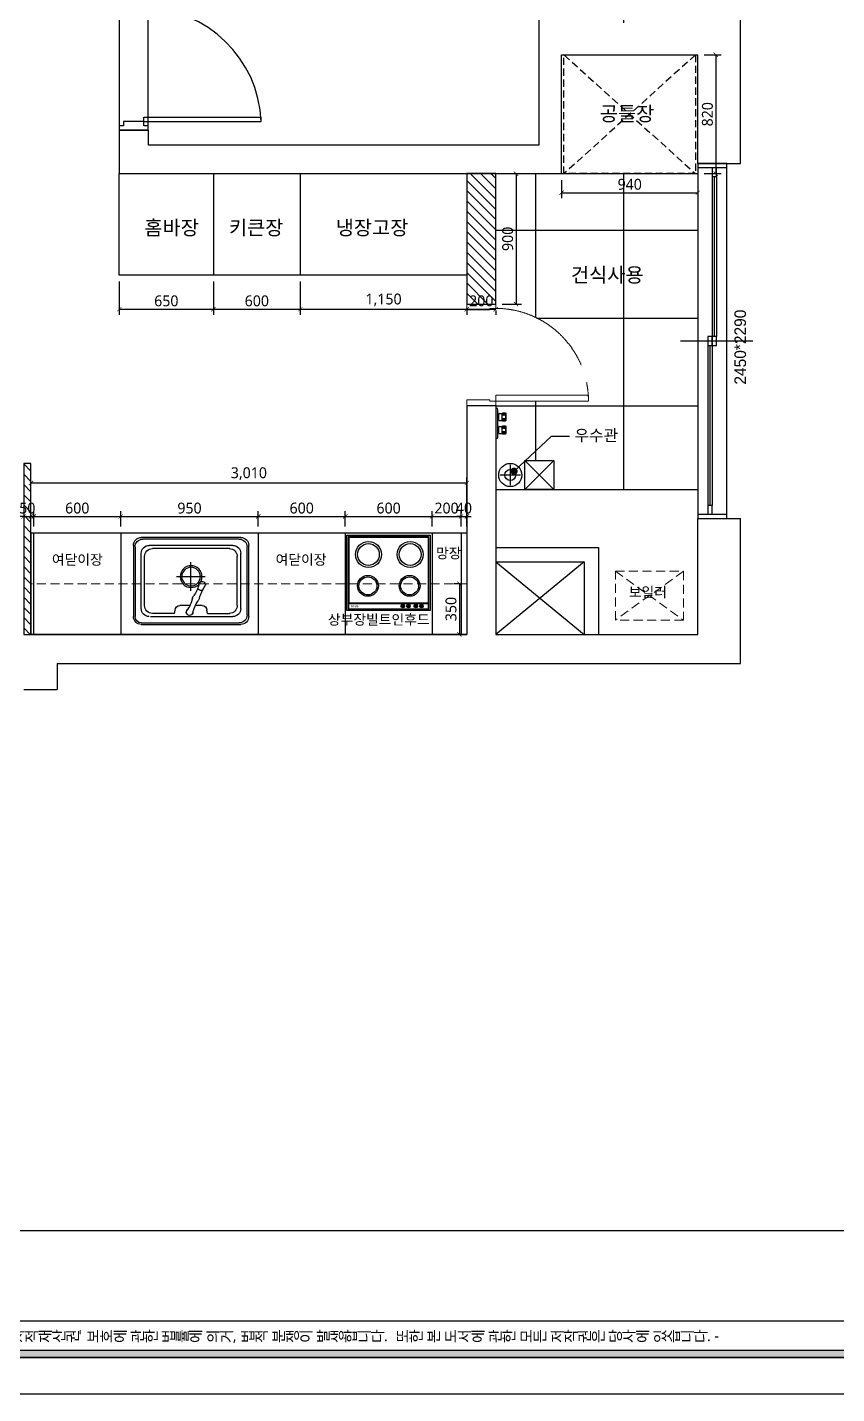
# Model space of a CAD drawing. Header units: inches. Extents: x 47110 to 276445, y 19043 to 183074.
# Drawn here: x 142262 to 147852, y 127659 to 137089 of the extents above; entities that cross this region are included whole.
import ezdxf
from ezdxf.enums import TextEntityAlignment as Align

# ---------------------------------------------------------------- set-up
doc = ezdxf.new("R2010")
doc.units = ezdxf.units.IN
doc.header["$LTSCALE"] = 50
doc.header["$MEASUREMENT"] = 0
doc.header["$PDSIZE"] = 700.071425
for name, pattern in [('CENTER2', [1.125, 0.75, -0.125, 0.125, -0.125]), ('DASHEDX2', [1.5, 1, -0.5]), ('HIDDEN2', [0.1875, 0.125, -0.0625])]:
    doc.linetypes.add(name, pattern=pattern)
for name, color, linetype in [('04_FUR', 6, 'Continuous'), ('06-FUR', 6, 'Continuous'), ('C-WALL1', 2, 'Continuous'), ('CO-FURB-DN', 9, 'Continuous'), ('fin', 5, 'Continuous'), ('FORM(YOURNAME)-11', 1, 'Continuous'), ('HAT', 8, 'Continuous'), ('Layer 1', 7, 'Continuous'), ('WAL NEW', 3, 'Continuous'), ('도면층2', 2, 'Continuous'), ('도면층4', 4, 'Continuous'), ('도면층5', 5, 'Continuous'), ('도면층8', 8, 'Continuous')]:
    doc.layers.add(name, color=color, linetype=linetype)
for name, color, linetype, lineweight in [('DIM', 7, 'Continuous', 15), ('hid', 8, 'HIDDEN2', 5), ('text', 7, 'Continuous', 0), ('wall2', 3, 'Continuous', 25), ('win', 4, 'Continuous', 18)]:
    doc.layers.add(name, color=color, linetype=linetype, lineweight=lineweight)
doc.styles.add('DH-TEXT', font='@Microsoft JhengHei Light.ttf')
doc.styles.add('N 맑은고딕', font='malgun.ttf')
doc.styles.add('YOURNAME', font='@Microsoft JhengHei Light.ttf')
doc.styles.add('코레일둥고', font='')
doc.styles.get('코레일둥고').set_extended_font_data('THE정고딕110')
doc.dimstyles.new('JJ IN 30', dxfattribs={"dimscale": 30, "dimtxt": 2.5, "dimasz": 1, "dimexe": 1.25, "dimexo": 1.5, "dimtad": 1, "dimdec": 6, "dimlunit": 6, "dimtxsty": 'N 맑은고딕', "dimblk": 'ARCHTICK', "dimcen": 2.5, "dimclrd": 256, "dimclre": 256, "dimclrt": 256, "dimadec": 0, "dimazin": 0, "dimtfac": 1, "dimtdec": 6, "dimtix": 1, "dimtmove": 0, "dimatfit": 3, "dimldrblk": 'ARCHTICK', "dimfxl": 1, "dimarcsym": 0})
pattern_1 = [(90, (51805.94, 28988.7), (-606.25, 0), []), (180, (51805.94, 28988.7), (-6e-14, -606.25), [])]

# ---------------------------------------------------------------- blocks, each defined once
blk = doc.blocks.new('A$C004A4CAE')
at = {"layer": 'fin', "color": 6}
for p, q in [((0, 0), (0, 5)), ((200, 15), (10, 15)), ((36, 69), (36, 70)), ((84, 69), (36, 69)), ((51, 63), (36, 63)), ((51, 57), (36, 57)), ((51, 51), (36, 51)), ((36, 23), (36, 45)), ((84, 45), (36, 45)), ((82, 72), (38, 72)), ((82, 21), (38, 21)), ((43, 15), (43, 21)), ((84, 63), (69, 63)), ((84, 57), (69, 57)), ((84, 51), (69, 51)), ((77, 15), (77, 21)), ((84, 69), (84, 70)), ((84, 23), (84, 45)), ((126, 69), (126, 70)), ((174, 69), (126, 69)), ((141, 63), (126, 63)), ((141, 57), (126, 57)), ((141, 51), (126, 51)), ((174, 45), (126, 45)), ((126, 23), (126, 45)), ((172, 72), (128, 72)), ((172, 21), (128, 21)), ((133, 15), (133, 21)), ((174, 63), (159, 63)), ((174, 57), (159, 57)), ((174, 51), (159, 51)), ((167, 15), (167, 21)), ((174, 69), (174, 70)), ((174, 23), (174, 45)), ((210, 0), (210, 5))]:
    blk.add_line(p, q, dxfattribs=at)
for centre, radius, start, end in [((10, 5), 10, 90, 180), ((36, 66), 3, 90, 270), ((36, 60), 3, 90, 270), ((36, 54), 3, 90, 270), ((36, 48), 3, 90, 270), ((38, 70), 2, 90, 180), ((38, 23), 2, 180, 270), ((51, 66), 3, 90, 270), ((51, 60), 3, 90, 270), ((51, 54), 3, 90, 270), ((51, 48), 3, 90, 270), ((69, 66), 3, 270, 90), ((69, 60), 3, 270, 90), ((69, 54), 3, 270, 90), ((69, 48), 3, 270, 90), ((82, 70), 2, 0, 90), ((82, 23), 2, 270, 0), ((84, 66), 3, 270, 90), ((84, 60), 3, 270, 90), ((84, 54), 3, 270, 90), ((84, 48), 3, 270, 90), ((126, 66), 3, 90, 270), ((126, 60), 3, 90, 270), ((126, 54), 3, 90, 270), ((126, 48), 3, 90, 270), ((128, 70), 2, 90, 180), ((128, 23), 2, 180, 270), ((141, 66), 3, 90, 270), ((141, 60), 3, 90, 270), ((141, 54), 3, 90, 270), ((141, 48), 3, 90, 270), ((159, 66), 3, 270, 90), ((159, 60), 3, 270, 90), ((159, 54), 3, 270, 90), ((159, 48), 3, 270, 90), ((172, 70), 2, 0, 90), ((172, 23), 2, 270, 0), ((174, 66), 3, 270, 90), ((174, 60), 3, 270, 90), ((174, 54), 3, 270, 90), ((174, 48), 3, 270, 90), ((200, 5), 10, 0, 90)]:
    blk.add_arc(centre, radius, start, end, dxfattribs=at)
blk = doc.blocks.new('fffsere')
for p, q in [((61421.1, 27948.7), (62361.1, 27948.7)), ((60966.1, 25768.7), (62361.1, 25768.7))]:
    blk.add_line(p, q)
at = {"color": 8}
for p, q in [((61366.1, 25768.7), (61166.1, 25968.7)), ((61366.1, 25968.7), (61166.1, 25768.7))]:
    blk.add_line(p, q, dxfattribs=at)
blk.add_lwpolyline([(61366.1, 25768.7), (61166.1, 25768.7), (61166.1, 25968.7), (61366.1, 25968.7)], close=True, dxfattribs=at)
blk.add_circle((61066.1, 25868.7), 80, dxfattribs=at)
at = {"layer": 'C-WALL1'}
blk.add_line((61266.1, 28148.7), (61266.1, 29068.7), dxfattribs=at)
at = {"layer": 'Layer 1'}
blk.add_circle((61066.1, 25868.7), 37.5, dxfattribs=at)
at = {"layer": '도면층2'}
for p, q in [((62656.1, 28018.7), (62656.1, 29098.7)), ((61421.1, 27948.7), (61421.1, 28768.7)), ((61421.1, 28768.7), (62361.1, 28768.7)), ((62361.1, 28018.7), (62361.1, 28768.7)), ((58366.1, 28248.7), (58366.1, 27948.7)), ((58566.1, 28248.7), (58366.1, 28248.7)), ((58566.1, 28248.7), (58566.1, 28148.7)), ((58566.1, 28148.7), (61266.1, 28148.7)), ((62361.1, 28018.7), (62656.1, 28018.7)), ((62361.1, 28018.7), (62561.1, 28018.7)), ((58366.1, 27948.7), (61421.1, 27948.7)), ((60766.1, 26348.7), (60766.1, 24768.7)), ((60766.1, 26348.7), (60966.1, 26348.7)), ((60966.1, 26348.7), (60966.1, 24768.7)), ((62361.1, 25568.7), (62656.1, 25568.7)), ((62361.1, 24768.7), (62361.1, 25568.7)), ((62361.1, 25568.7), (62561.1, 25568.7)), ((62656.1, 24568.7), (62656.1, 25568.7)), ((60966.1, 25368.7), (61676.1, 25368.7)), ((61676.1, 25368.7), (61676.1, 24768.7)), ((60966.1, 25268.7), (61576.1, 25268.7)), ((61576.1, 25268.7), (61576.1, 24768.7)), ((57706.1, 24768.7), (60766.1, 24768.7)), ((60966.1, 24768.7), (62361.1, 24768.7)), ((57936.1, 24568.7), (57936.1, 24388.7)), ((57936.1, 24568.7), (62656.1, 24568.7)), ((57706.1, 24388.7), (57936.1, 24388.7))]:
    blk.add_line(p, q, dxfattribs=at)
at = {"layer": '도면층4'}
for p, q in [((58366.1, 29148.7), (58366.1, 28248.7)), ((58566.1, 28248.7), (58566.1, 29148.7)), ((58536.1, 28338.7), (59345.5, 28338.7)), ((58536.1, 28308.7), (58536.1, 28338.7)), ((58536.1, 28308.7), (59346.1, 28308.7)), ((59346.1, 28308.7), (59346.1, 28338.7)), ((58366.1, 28248.7), (58566.1, 28248.7)), ((58566.1, 28248.7), (58366.1, 28248.7)), ((62561.1, 28018.7), (62361.1, 28018.7)), ((62361.1, 28018.7), (62361.1, 25568.7)), ((62561.1, 25568.7), (62561.1, 28018.7)), ((62561.1, 27988.7), (62361.1, 27988.7)), ((62476.1, 26823.7), (62476.1, 27928.7)), ((62241.1, 26793.7), (62741.1, 26793.7)), ((62446.1, 25658.7), (62446.1, 26763.7)), ((62361.1, 25598.7), (62561.1, 25598.7)), ((62361.1, 25568.7), (62561.1, 25568.7))]:
    blk.add_line(p, q, dxfattribs=at)
for points in [[(58566.1, 28248.7), (58566.1, 28278.7), (58536.1, 28278.7), (58536.1, 28308.7), (58396.1, 28308.7), (58396.1, 28278.7), (58366.1, 28278.7), (58366.1, 28248.7), (58566.1, 28248.7)], [(61092.6, 25895.1), (61351.9, 26137.2), (61474.9, 26137.2)]]:
    blk.add_lwpolyline(points, dxfattribs=at)
for points in [[(62461.1, 27928.7), (62491.1, 27928.7), (62491.1, 27988.7), (62461.1, 27988.7)], [(62431.1, 26763.7), (62461.1, 26763.7), (62461.1, 26823.7), (62431.1, 26823.7)], [(62461.1, 26763.7), (62491.1, 26763.7), (62491.1, 26823.7), (62461.1, 26823.7)], [(62431.1, 25598.7), (62461.1, 25598.7), (62461.1, 25658.7), (62431.1, 25658.7)]]:
    blk.add_lwpolyline(points, close=True, dxfattribs=at)
at = {"layer": '도면층4', "const_width": 25}
blk.add_lwpolyline([(61105.1, 25895.1, -1), (61080.1, 25895.1, -1)], format="xyb", close=True, dxfattribs=at)
at = {"layer": '도면층5'}
for p, q in [((62461.1, 27928.7), (62461.1, 26823.7)), ((62491.1, 27928.7), (62491.1, 26823.7)), ((62431.1, 26763.7), (62431.1, 25658.7)), ((62461.1, 26763.7), (62461.1, 25658.7)), ((61066.1, 25938.7), (61066.1, 25798.7)), ((61136.1, 25868.7), (60996.1, 25868.7))]:
    blk.add_line(p, q, dxfattribs=at)
blk.add_arc((58536.1, 28278.7), 810, 2.12255, 90, dxfattribs=at)
at = {"layer": '도면층8'}
for p, q in [((60966.1, 25268.7), (61576.1, 24768.7)), ((61576.1, 25268.7), (60966.1, 24768.7))]:
    blk.add_line(p, q, dxfattribs=at)
at = {"rotation": 270}
blk.add_blockref('A$C004A4CAE', (60966.1, 26329.6), dxfattribs=at)
at = {"layer": '06-FUR', "color": 7, "linetype": 'DASHEDX2', "style": 'N 맑은고딕'}
blk.add_text('우수관', height=80, dxfattribs=at).set_placement((61509.6, 26101.8))
at = {"layer": '도면층4', "style": '코레일둥고'}
blk.add_text('2450*2290', height=80, rotation=90, dxfattribs=at).set_placement((62694.1, 26492.5))
blk = doc.blocks.new('*U378')
at = {"layer": 'win', "linetype": 'Continuous', "transparency": 33554687}
for points in [[(30, 840), (30, 200), (70, 200), (70, 840)], [(0, 200), (0, 0), (40, 0), (40, 160), (30, 160), (30, 200)], [(700, 200), (700, 0), (660, 0), (660, 160), (670, 160), (670, 200)]]:
    blk.add_lwpolyline(points, close=True, dxfattribs=at)
at = {"layer": 'win', "linetype": 'CENTER2', "ltscale": 20, "transparency": 33554687}
blk.add_arc((30, 200), 640, 0, 90, dxfattribs=at)
blk = doc.blocks.new('_ArchTick')
at = {"color": 0, "linetype": 'ByBlock', "const_width": 0.15}
blk.add_lwpolyline([(-0.5, -0.5), (0.5, 0.5)], dxfattribs=at)
blk = doc.blocks.new('*D396')
at = {"layer": 'Defpoints', "color": 0, "transparency": 16777216}
for p in [(145497.5, 136079.3), (145497.5, 135179.3), (145637.3, 135179.3)]:
    blk.add_point(p, dxfattribs=at)
at = {"layer": 'DIM', "lineweight": -2, "transparency": 16777216}
for p, q in [((145542.5, 136079.3), (145674.8, 136079.3)), ((145637.3, 136079.3), (145637.3, 135179.3)), ((145542.5, 135179.3), (145674.8, 135179.3))]:
    blk.add_line(p, q, dxfattribs=at)
at = {"layer": 'DIM', "lineweight": -2, "transparency": 16777216, "xscale": 30, "yscale": 30, "zscale": 30}
for p, rotation in [((145637.3, 136079.3), 90), ((145637.3, 135179.3), 270)]:
    blk.add_blockref('_ArchTick', p, dxfattribs=dict(at, rotation=rotation))
at = {"layer": 'DIM', "transparency": 16777216, "insert": (145579.8, 135629.3), "char_height": 75, "attachment_point": 5, "rotation": 90, "style": 'N 맑은고딕'}
blk.add_mtext('900', dxfattribs=at)
blk = doc.blocks.new('FB-021')
at = {"layer": 'CO-FURB-DN', "color": 8}
for p, q in [((-228.9, 399.9), (228.9, 399.9)), ((-265.3, 36.4), (-265.3, 363.6)), ((-228.9, 327.2), (-228.9, 72.7)), ((-187.4, 363.6), (192.6, 363.6)), ((228.9, 327.2), (228.9, 72.7)), ((265.3, 363.6), (265.3, 36.4)), ((228.9, 0), (-228.9, 0)), ((192.6, 36.4), (-192.6, 36.4))]:
    blk.add_line(p, q, dxfattribs=at)
at = {"layer": 'CO-FURB-DN', "color": 251}
for p, q in [((-228.9, 392.7), (221.7, 392.7)), ((-258, 43.6), (-258, 363.6)), ((-76.4, 349), (-178, 349)), ((-76.4, 349), (-72.7, 334.5)), ((76.4, 349), (72.7, 334.5)), ((76.4, 349), (178, 349)), ((258, 356.3), (258, 43.6)), ((-213.8, 313.1), (-213.8, 87.6)), ((-5.1, 312.7), (-51.6, 312.7)), ((50.9, 312.7), (19.7, 312.7)), ((212.3, 313.1), (212.3, 87.6)), ((-1.4, 245.4), (-1.4, 113.5)), ((-67.3, 179.4), (64.6, 179.4)), ((221.7, 7.3), (-221.7, 7.3)), ((178, 50.9), (-177.4, 50.9))]:
    blk.add_line(p, q, dxfattribs=at)
for radius in [50.2, 42.9]:
    blk.add_circle((0.1, 180.1), radius, dxfattribs=at)
at = {"layer": 'CO-FURB-DN', "color": 8}
for centre, radius, start, end in [((-228.9, 363.6), 36.4, 90, 180), ((228.9, 363.6), 36.4, 0, 90), ((-192.6, 327.2), 36.4, 90, 180), ((-6.6, 343), 15.3, 359.24513, 229.30547), ((-131.8, 248.8), 141.7, 13.13942, 38.58818), ((146.6, 375.3), 141.7, 190.55529, 216.41371), ((192.6, 327.2), 36.4, 0, 90), ((43.5, 289.7), 38.3, 193.13942, 216.32134), ((-101.6, 183.1), 141.7, 14.79799, 36.32134), ((1.8, 268.4), 38.3, 16.55093, 36.41371), ((236.7, 338.3), 206.8, 196.55093, 214.00557), ((45.8, 228.7), 15.3, 58.14565, 163.3853), ((50.7, 217.8), 15.3, 174.46116, 18.12318), ((-192.6, 72.7), 36.4, 180, 270), ((192.6, 72.7), 36.4, 270, 0), ((-228.9, 36.4), 36.4, 180, 270), ((228.9, 36.4), 36.4, 270, 0)]:
    blk.add_arc(centre, radius, start, end, dxfattribs=at)
at = {"layer": 'CO-FURB-DN', "color": 251}
for centre, radius, start, end in [((-228.9, 363.6), 29.1, 90, 180), ((221.7, 356.3), 36.4, 0, 90), ((-177.4, 312.7), 36.4, 90, 180), ((-50.9, 334.5), 21.8, 180, 270), ((50.9, 334.5), 21.8, 270, 0), ((176, 312.7), 36.4, 0, 90), ((-176.7, 87.9), 37, 180.4305, 268.96063), ((176, 87.6), 36.4, 270, 0), ((-221.7, 43.6), 36.4, 180, 270), ((221.7, 43.6), 36.4, 270, 0)]:
    blk.add_arc(centre, radius, start, end, dxfattribs=at)
blk = doc.blocks.new('FB-009')
at = {"layer": 'CO-FURB-DN', "color": 251}
for p, q in [((10, 510), (10, 10)), ((278, 510), (10, 510)), ((13.4, 505.2), (13.4, 53.7)), ((275.4, 505.2), (13.4, 505.2)), ((566, 510), (266.8, 510)), ((563.4, 505.2), (266.8, 505.2)), ((563.4, 53.7), (563.4, 505.2)), ((566, 10), (566, 510)), ((10, 50), (278, 50)), ((10, 10), (278, 10)), ((12.2, 46.5), (12.2, 13.4)), ((276.4, 46.5), (12.2, 46.5)), ((12.2, 13.4), (276.4, 13.4)), ((13.4, 53.7), (275.4, 53.7)), ((266.8, 53.7), (563.4, 53.7)), ((266.8, 50), (566, 50)), ((564.4, 46.5), (266.8, 46.5)), ((266.8, 13.4), (564.4, 13.4)), ((266.8, 10), (566, 10)), ((385, 40.6), (385, 21.8)), ((388, 40.6), (388, 21.8)), ((424.2, 40.6), (424.2, 21.8)), ((427.2, 40.6), (427.2, 21.8)), ((474.9, 40.6), (474.9, 21.8)), ((477.9, 40.6), (477.9, 21.8)), ((514, 40.6), (514, 21.8)), ((517, 40.6), (517, 21.8)), ((564.4, 13.4), (564.4, 46.5))]:
    blk.add_line(p, q, dxfattribs=at)
at = {"layer": 'CO-FURB-DN'}
blk.add_lwpolyline([(0, 520), (576, 520), (576, 0), (0, 0)], close=True, dxfattribs=at)
at = {"layer": 'CO-FURB-DN', "color": 251}
for centre, radius in [((149.6, 387.2), 89.9), ((437.6, 387.2), 89.9), ((149.6, 387.2), 74.9), ((437.6, 387.2), 74.9), ((145.8, 170.8), 72), ((145.8, 170.8), 62), ((433.8, 170.8), 72), ((433.8, 170.8), 62), ((386.5, 31.2), 12.5), ((386.5, 31.2), 9.52), ((425.6, 31.2), 12.5), ((425.6, 31.2), 9.52), ((476.3, 31.2), 12.5), ((476.3, 31.2), 9.52), ((515.5, 31.2), 12.5), ((515.5, 31.2), 9.52)]:
    blk.add_circle(centre, radius, dxfattribs=at)
at = {"layer": 'CO-FURB-DN', "color": 251, "style": 'DH-TEXT'}
blk.add_text('Miele', height=15, dxfattribs=at).set_placement((29, 23.1))
blk = doc.blocks.new('*D411')
at = {"layer": 'Defpoints', "color": 0, "transparency": 16777216}
for p in [(145297.5, 133249.3), (145246, 132899.3), (145297.5, 132899.3)]:
    blk.add_point(p, dxfattribs=at)
at = {"layer": 'DIM', "lineweight": -2, "transparency": 16777216}
for p, q in [((145252.5, 133249.3), (145208.5, 133249.3)), ((145246, 133249.3), (145246, 132899.3)), ((145252.5, 132899.3), (145208.5, 132899.3))]:
    blk.add_line(p, q, dxfattribs=at)
at = {"layer": 'DIM', "lineweight": -2, "transparency": 16777216, "xscale": 30, "yscale": 30, "zscale": 30}
for p, rotation in [((145246, 133249.3), 90), ((145246, 132899.3), 270)]:
    blk.add_blockref('_ArchTick', p, dxfattribs=dict(at, rotation=rotation))
at = {"layer": 'DIM', "transparency": 16777216, "insert": (145188.5, 133074.3), "char_height": 75, "attachment_point": 5, "rotation": 90, "style": 'N 맑은고딕'}
blk.add_mtext('350', dxfattribs=at)
blk = doc.blocks.new('FORM-PLAN')
at = {"layer": 'FORM(YOURNAME)-11'}
h = blk.add_hatch(color=256, dxfattribs=at)
h.dxf.hatch_style = 1
h.paths.add_polyline_path([(-71444, 55115), (10556, 55115), (10556, 54915), (-71444, 54915)])
h.paths.add_polyline_path([(-71444, -2085), (10556, -2085), (10556, -2285), (-71444, -2285)])
at = {"layer": 'Defpoints', "color": 158}
blk.add_line((1346, -1285), (-71444, -1285), dxfattribs=at)
for points in [[(-71444, -2285), (10556, -2285), (10556, 55115), (-71444, 55115)], [(-69444, 53115), (-64, 53115), (-64, 1215), (-69444, 1215)]]:
    blk.add_lwpolyline(points, close=True, dxfattribs=at)
at = {"layer": 'FORM(YOURNAME)-11', "color": 250}
blk.add_lwpolyline([(-72444, -3285), (11556, -3285), (11556, 56115), (-72444, 56115)], close=True, dxfattribs=at)
at = {"layer": 'FORM(YOURNAME)-11'}
blk.add_lwpolyline([(-71444, -2085), (10556, -2085), (10556, -2285), (-71444, -2285)], close=True, dxfattribs=at)
at = {"layer": 'FORM(YOURNAME)-11', "color": 1, "style": 'YOURNAME'}
blk.add_text("- 본 도서는 어떠한 경우에도 무단으로 도용할 수 없으며 도용시 '지적재산권' 보호에 관한 법률에 의거, 법적 분쟁이 발생합니다.  또한 본 도서에 관한 모든 저작권은 당사에 있습니다. -", height=300, dxfattribs=at).set_placement((-32990, -1685), align=Align.MIDDLE_CENTER)
at = {"layer": 'FORM(YOURNAME)-11', "color": 3, "style": 'YOURNAME'}
for tag, height, p in [('1', 450, (9905, 18188)), ('2', 450, (9905, 17544)), ('3', 450, (9905, 16257)), ('4', 450, (9905, 14326)), ('5', 515, (9905, 12009)), ('6', 515, (9905, 9757)), ('7', 515, (9905, 7504)), ('8', 515, (9905, 5252)), ('9', 515, (9905, 2999)), ('10', 515, (5655, 811)), ('11', 515, (9905, 747)), ('12', 515, (5655, -1441)), ('13', 515, (9905, -1441))]:
    blk.add_attdef(tag, text='', height=height, dxfattribs=at).set_placement(p, align=Align.MIDDLE_RIGHT)
blk = doc.blocks.new('*D418')
at = {"layer": 'Defpoints', "color": 0, "transparency": 16777216}
for p in [(145952.5, 136079.3), (146892.5, 136079.3), (146892.5, 135948)]:
    blk.add_point(p, dxfattribs=at)
at = {"layer": 'DIM', "lineweight": -2, "transparency": 16777216}
for p, q in [((145952.5, 136034.3), (145952.5, 135910.5)), ((146892.5, 136034.3), (146892.5, 135910.5)), ((145952.5, 135948), (146892.5, 135948))]:
    blk.add_line(p, q, dxfattribs=at)
at = {"layer": 'DIM', "lineweight": -2, "transparency": 16777216, "xscale": 30, "yscale": 30, "zscale": 30, "rotation": 180}
blk.add_blockref('_ArchTick', (145952.5, 135948), dxfattribs=at)
at = {"layer": 'DIM', "lineweight": -2, "transparency": 16777216, "xscale": 30, "yscale": 30, "zscale": 30}
blk.add_blockref('_ArchTick', (146892.5, 135948), dxfattribs=at)
at = {"layer": 'DIM', "transparency": 16777216, "insert": (146422.5, 136005.5), "char_height": 75, "attachment_point": 5, "style": 'N 맑은고딕'}
blk.add_mtext('940', dxfattribs=at)
blk = doc.blocks.new('*D419')
at = {"layer": 'Defpoints', "color": 0, "transparency": 16777216}
for p in [(146892.5, 136899.3), (146892.5, 136079.3), (147016.7, 136079.3)]:
    blk.add_point(p, dxfattribs=at)
at = {"layer": 'DIM', "lineweight": -2, "transparency": 16777216}
for p, q in [((146937.5, 136899.3), (147054.2, 136899.3)), ((147016.7, 136899.3), (147016.7, 136079.3)), ((146937.5, 136079.3), (147054.2, 136079.3))]:
    blk.add_line(p, q, dxfattribs=at)
at = {"layer": 'DIM', "lineweight": -2, "transparency": 16777216, "xscale": 30, "yscale": 30, "zscale": 30}
for p, rotation in [((147016.7, 136899.3), 90), ((147016.7, 136079.3), 270)]:
    blk.add_blockref('_ArchTick', p, dxfattribs=dict(at, rotation=rotation))
at = {"layer": 'DIM', "transparency": 16777216, "insert": (146959.2, 136489.3), "char_height": 75, "attachment_point": 5, "rotation": 90, "style": 'N 맑은고딕'}
blk.add_mtext('820', dxfattribs=at)
blk = doc.blocks.new('*D422')
at = {"layer": 'Defpoints', "color": 0, "transparency": 16777216}
for p in [(142237.5, 134079.3), (142287.5, 133713.2), (142287.5, 133599.3)]:
    blk.add_point(p, dxfattribs=at)
at = {"layer": 'DIM', "lineweight": -2, "transparency": 16777216}
for p, q in [((142237.5, 134034.3), (142237.5, 133675.7)), ((142287.5, 133644.3), (142287.5, 133750.7)), ((142237.5, 133713.2), (142207.5, 133713.2)), ((142237.5, 133713.2), (142287.5, 133713.2)), ((142287.5, 133713.2), (142317.5, 133713.2))]:
    blk.add_line(p, q, dxfattribs=at)
at = {"layer": 'DIM', "lineweight": -2, "transparency": 16777216, "xscale": 30, "yscale": 30, "zscale": 30}
blk.add_blockref('_ArchTick', (142237.5, 133713.2), dxfattribs=at)
at = {"layer": 'DIM', "lineweight": -2, "transparency": 16777216, "xscale": 30, "yscale": 30, "zscale": 30, "rotation": 180}
blk.add_blockref('_ArchTick', (142287.5, 133713.2), dxfattribs=at)
at = {"layer": 'DIM', "transparency": 16777216, "insert": (142262.5, 133770.7), "char_height": 75, "attachment_point": 5, "style": 'N 맑은고딕'}
blk.add_mtext('50', dxfattribs=at)
blk = doc.blocks.new('*D424')
at = {"layer": 'Defpoints', "color": 0, "transparency": 16777216}
for p in [(143857.5, 133713.2), (142907.5, 133599.3), (143857.5, 133599.3)]:
    blk.add_point(p, dxfattribs=at)
at = {"layer": 'DIM', "lineweight": -2, "transparency": 16777216}
for p, q in [((142907.5, 133644.3), (142907.5, 133750.7)), ((143857.5, 133644.3), (143857.5, 133750.7)), ((142907.5, 133713.2), (143857.5, 133713.2))]:
    blk.add_line(p, q, dxfattribs=at)
at = {"layer": 'DIM', "lineweight": -2, "transparency": 16777216, "xscale": 30, "yscale": 30, "zscale": 30, "rotation": 180}
blk.add_blockref('_ArchTick', (142907.5, 133713.2), dxfattribs=at)
at = {"layer": 'DIM', "lineweight": -2, "transparency": 16777216, "xscale": 30, "yscale": 30, "zscale": 30}
blk.add_blockref('_ArchTick', (143857.5, 133713.2), dxfattribs=at)
at = {"layer": 'DIM', "transparency": 16777216, "insert": (143382.5, 133770.7), "char_height": 75, "attachment_point": 5, "style": 'N 맑은고딕'}
blk.add_mtext('950', dxfattribs=at)
blk = doc.blocks.new('*D425')
at = {"layer": 'Defpoints', "color": 0, "transparency": 16777216}
for p in [(144457.5, 133713.2), (143857.5, 133599.3), (144457.5, 133599.3)]:
    blk.add_point(p, dxfattribs=at)
at = {"layer": 'DIM', "lineweight": -2, "transparency": 16777216}
for p, q in [((143857.5, 133644.3), (143857.5, 133750.7)), ((144457.5, 133644.3), (144457.5, 133750.7)), ((143857.5, 133713.2), (144457.5, 133713.2))]:
    blk.add_line(p, q, dxfattribs=at)
at = {"layer": 'DIM', "lineweight": -2, "transparency": 16777216, "xscale": 30, "yscale": 30, "zscale": 30, "rotation": 180}
blk.add_blockref('_ArchTick', (143857.5, 133713.2), dxfattribs=at)
at = {"layer": 'DIM', "lineweight": -2, "transparency": 16777216, "xscale": 30, "yscale": 30, "zscale": 30}
blk.add_blockref('_ArchTick', (144457.5, 133713.2), dxfattribs=at)
at = {"layer": 'DIM', "transparency": 16777216, "insert": (144157.5, 133770.7), "char_height": 75, "attachment_point": 5, "style": 'N 맑은고딕'}
blk.add_mtext('600', dxfattribs=at)
blk = doc.blocks.new('*D426')
at = {"layer": 'Defpoints', "color": 0, "transparency": 16777216}
for p in [(145057.5, 133713.2), (144457.5, 133599.3), (145057.5, 133599.3)]:
    blk.add_point(p, dxfattribs=at)
at = {"layer": 'DIM', "lineweight": -2, "transparency": 16777216}
for p, q in [((144457.5, 133644.3), (144457.5, 133750.7)), ((145057.5, 133644.3), (145057.5, 133750.7)), ((144457.5, 133713.2), (145057.5, 133713.2))]:
    blk.add_line(p, q, dxfattribs=at)
at = {"layer": 'DIM', "lineweight": -2, "transparency": 16777216, "xscale": 30, "yscale": 30, "zscale": 30, "rotation": 180}
blk.add_blockref('_ArchTick', (144457.5, 133713.2), dxfattribs=at)
at = {"layer": 'DIM', "lineweight": -2, "transparency": 16777216, "xscale": 30, "yscale": 30, "zscale": 30}
blk.add_blockref('_ArchTick', (145057.5, 133713.2), dxfattribs=at)
at = {"layer": 'DIM', "transparency": 16777216, "insert": (144757.5, 133770.7), "char_height": 75, "attachment_point": 5, "style": 'N 맑은고딕'}
blk.add_mtext('600', dxfattribs=at)
blk = doc.blocks.new('*D427')
at = {"layer": 'Defpoints', "color": 0, "transparency": 16777216}
for p in [(145257.5, 133713.2), (145057.5, 133599.3), (145257.5, 133599.3)]:
    blk.add_point(p, dxfattribs=at)
at = {"layer": 'DIM', "lineweight": -2, "transparency": 16777216}
for p, q in [((145057.5, 133644.3), (145057.5, 133750.7)), ((145257.5, 133644.3), (145257.5, 133750.7)), ((145057.5, 133713.2), (145257.5, 133713.2))]:
    blk.add_line(p, q, dxfattribs=at)
at = {"layer": 'DIM', "lineweight": -2, "transparency": 16777216, "xscale": 30, "yscale": 30, "zscale": 30, "rotation": 180}
blk.add_blockref('_ArchTick', (145057.5, 133713.2), dxfattribs=at)
at = {"layer": 'DIM', "lineweight": -2, "transparency": 16777216, "xscale": 30, "yscale": 30, "zscale": 30}
blk.add_blockref('_ArchTick', (145257.5, 133713.2), dxfattribs=at)
at = {"layer": 'DIM', "transparency": 16777216, "insert": (145157.5, 133770.7), "char_height": 75, "attachment_point": 5, "style": 'N 맑은고딕'}
blk.add_mtext('200', dxfattribs=at)
blk = doc.blocks.new('*D428')
at = {"layer": 'Defpoints', "color": 0, "transparency": 16777216}
for p in [(145297.5, 133713.2), (145257.5, 133599.3), (145297.5, 133599.3)]:
    blk.add_point(p, dxfattribs=at)
at = {"layer": 'DIM', "lineweight": -2, "transparency": 16777216}
for p, q in [((145257.5, 133644.3), (145257.5, 133750.7)), ((145297.5, 133644.3), (145297.5, 133750.7)), ((145257.5, 133713.2), (145227.5, 133713.2)), ((145257.5, 133713.2), (145297.5, 133713.2)), ((145297.5, 133713.2), (145327.5, 133713.2))]:
    blk.add_line(p, q, dxfattribs=at)
at = {"layer": 'DIM', "lineweight": -2, "transparency": 16777216, "xscale": 30, "yscale": 30, "zscale": 30}
blk.add_blockref('_ArchTick', (145257.5, 133713.2), dxfattribs=at)
at = {"layer": 'DIM', "lineweight": -2, "transparency": 16777216, "xscale": 30, "yscale": 30, "zscale": 30, "rotation": 180}
blk.add_blockref('_ArchTick', (145297.5, 133713.2), dxfattribs=at)
at = {"layer": 'DIM', "transparency": 16777216, "insert": (145277.5, 133770.7), "char_height": 75, "attachment_point": 5, "style": 'N 맑은고딕'}
blk.add_mtext('40', dxfattribs=at)
blk = doc.blocks.new('*D430')
at = {"layer": 'Defpoints', "color": 0, "transparency": 16777216}
for p in [(142907.5, 133713.2), (142307.5, 133599.3), (142907.5, 133599.3)]:
    blk.add_point(p, dxfattribs=at)
at = {"layer": 'DIM', "lineweight": -2, "transparency": 16777216}
for p, q in [((142307.5, 133644.3), (142307.5, 133750.7)), ((142907.5, 133644.3), (142907.5, 133750.7)), ((142307.5, 133713.2), (142907.5, 133713.2))]:
    blk.add_line(p, q, dxfattribs=at)
at = {"layer": 'DIM', "lineweight": -2, "transparency": 16777216, "xscale": 30, "yscale": 30, "zscale": 30, "rotation": 180}
blk.add_blockref('_ArchTick', (142307.5, 133713.2), dxfattribs=at)
at = {"layer": 'DIM', "lineweight": -2, "transparency": 16777216, "xscale": 30, "yscale": 30, "zscale": 30}
blk.add_blockref('_ArchTick', (142907.5, 133713.2), dxfattribs=at)
at = {"layer": 'DIM', "transparency": 16777216, "insert": (142607.5, 133770.7), "char_height": 75, "attachment_point": 5, "style": 'N 맑은고딕'}
blk.add_mtext('600', dxfattribs=at)
blk = doc.blocks.new('*D432')
at = {"layer": 'Defpoints', "color": 0, "transparency": 16777216}
for p in [(145297.5, 133944.2), (142287.5, 133599.3), (145297.5, 133599.3)]:
    blk.add_point(p, dxfattribs=at)
at = {"layer": 'DIM', "lineweight": -2, "transparency": 16777216}
for p, q in [((142287.5, 133644.3), (142287.5, 133981.7)), ((142287.5, 133944.2), (145297.5, 133944.2)), ((145297.5, 133644.3), (145297.5, 133981.7))]:
    blk.add_line(p, q, dxfattribs=at)
at = {"layer": 'DIM', "lineweight": -2, "transparency": 16777216, "xscale": 30, "yscale": 30, "zscale": 30, "rotation": 180}
blk.add_blockref('_ArchTick', (142287.5, 133944.2), dxfattribs=at)
at = {"layer": 'DIM', "lineweight": -2, "transparency": 16777216, "xscale": 30, "yscale": 30, "zscale": 30}
blk.add_blockref('_ArchTick', (145297.5, 133944.2), dxfattribs=at)
at = {"layer": 'DIM', "transparency": 16777216, "insert": (143792.5, 134008.2), "char_height": 75, "attachment_point": 5, "style": 'N 맑은고딕'}
blk.add_mtext('3,010', dxfattribs=at)
blk = doc.blocks.new('*D433')
at = {"layer": 'Defpoints', "color": 0, "transparency": 16777216}
for p in [(142897.5, 135379.3), (143547.5, 135379.3), (143547.5, 135143.5)]:
    blk.add_point(p, dxfattribs=at)
at = {"layer": 'DIM', "lineweight": -2, "transparency": 16777216}
for p, q in [((142897.5, 135334.3), (142897.5, 135106)), ((143547.5, 135334.3), (143547.5, 135106)), ((142897.5, 135143.5), (143547.5, 135143.5))]:
    blk.add_line(p, q, dxfattribs=at)
at = {"layer": 'DIM', "lineweight": -2, "transparency": 16777216, "xscale": 30, "yscale": 30, "zscale": 30, "rotation": 180}
blk.add_blockref('_ArchTick', (142897.5, 135143.5), dxfattribs=at)
at = {"layer": 'DIM', "lineweight": -2, "transparency": 16777216, "xscale": 30, "yscale": 30, "zscale": 30}
blk.add_blockref('_ArchTick', (143547.5, 135143.5), dxfattribs=at)
at = {"layer": 'DIM', "transparency": 16777216, "insert": (143222.5, 135201), "char_height": 75, "attachment_point": 5, "style": 'N 맑은고딕'}
blk.add_mtext('650', dxfattribs=at)
blk = doc.blocks.new('*D434')
at = {"layer": 'Defpoints', "color": 0, "transparency": 16777216}
for p in [(143547.5, 135379.3), (144147.5, 135379.3), (144147.5, 135143.5)]:
    blk.add_point(p, dxfattribs=at)
at = {"layer": 'DIM', "lineweight": -2, "transparency": 16777216}
for p, q in [((143547.5, 135334.3), (143547.5, 135106)), ((144147.5, 135334.3), (144147.5, 135106)), ((143547.5, 135143.5), (144147.5, 135143.5))]:
    blk.add_line(p, q, dxfattribs=at)
at = {"layer": 'DIM', "lineweight": -2, "transparency": 16777216, "xscale": 30, "yscale": 30, "zscale": 30, "rotation": 180}
blk.add_blockref('_ArchTick', (143547.5, 135143.5), dxfattribs=at)
at = {"layer": 'DIM', "lineweight": -2, "transparency": 16777216, "xscale": 30, "yscale": 30, "zscale": 30}
blk.add_blockref('_ArchTick', (144147.5, 135143.5), dxfattribs=at)
at = {"layer": 'DIM', "transparency": 16777216, "insert": (143847.5, 135201), "char_height": 75, "attachment_point": 5, "style": 'N 맑은고딕'}
blk.add_mtext('600', dxfattribs=at)
blk = doc.blocks.new('*D435')
at = {"layer": 'Defpoints', "color": 0, "transparency": 16777216}
for p in [(144147.5, 135379.3), (145297.5, 135179.3), (145297.5, 135143.5)]:
    blk.add_point(p, dxfattribs=at)
at = {"layer": 'DIM', "lineweight": -2, "transparency": 16777216}
for p, q in [((144147.5, 135334.3), (144147.5, 135106)), ((144147.5, 135143.5), (145297.5, 135143.5)), ((145297.5, 135134.3), (145297.5, 135106))]:
    blk.add_line(p, q, dxfattribs=at)
at = {"layer": 'DIM', "lineweight": -2, "transparency": 16777216, "xscale": 30, "yscale": 30, "zscale": 30, "rotation": 180}
blk.add_blockref('_ArchTick', (144147.5, 135143.5), dxfattribs=at)
at = {"layer": 'DIM', "lineweight": -2, "transparency": 16777216, "xscale": 30, "yscale": 30, "zscale": 30}
blk.add_blockref('_ArchTick', (145297.5, 135143.5), dxfattribs=at)
at = {"layer": 'DIM', "transparency": 16777216, "insert": (144722.5, 135207.5), "char_height": 75, "attachment_point": 5, "style": 'N 맑은고딕'}
blk.add_mtext('1,150', dxfattribs=at)
blk = doc.blocks.new('*D436')
at = {"layer": 'Defpoints', "color": 0, "transparency": 16777216}
for p in [(145297.5, 135179.3), (145497.5, 135179.3), (145497.5, 135143.5)]:
    blk.add_point(p, dxfattribs=at)
at = {"layer": 'DIM', "lineweight": -2, "transparency": 16777216}
for p, q in [((145297.5, 135143.5), (145497.5, 135143.5)), ((145297.5, 135134.3), (145297.5, 135106)), ((145497.5, 135134.3), (145497.5, 135106))]:
    blk.add_line(p, q, dxfattribs=at)
at = {"layer": 'DIM', "lineweight": -2, "transparency": 16777216, "xscale": 30, "yscale": 30, "zscale": 30, "rotation": 180}
blk.add_blockref('_ArchTick', (145297.5, 135143.5), dxfattribs=at)
at = {"layer": 'DIM', "lineweight": -2, "transparency": 16777216, "xscale": 30, "yscale": 30, "zscale": 30}
blk.add_blockref('_ArchTick', (145497.5, 135143.5), dxfattribs=at)
at = {"layer": 'DIM', "transparency": 16777216, "insert": (145397.5, 135201), "char_height": 75, "attachment_point": 5, "style": 'N 맑은고딕'}
blk.add_mtext('200', dxfattribs=at)

msp = doc.modelspace()

# ---------------------------------------------------------------- hatches: boundary and pattern name
at = {"layer": 'HAT', "true_color": 0xd19cc7, "transparency": 33554559}
h = msp.add_hatch(dxfattribs=at)
h.set_pattern_fill('ANSI37', color=9, scale=4850, angle=45)
h.set_pattern_definition(pattern_1)
h.paths.add_polyline_path([(137677.4644833, 138909.3407211), (136677.4644833, 138909.3407211), (136677.4644833, 136294.3407211), (136707.4644833, 136294.3407211), (136737.4644833, 136294.3407211), (136737.4644833, 136964.8964673), (136767.4644833, 136964.8964673), (136767.4644833, 136964.5821285, -0.4060245908), (137437.7058906, 136294.3407211), (137677.4644833, 136294.3407211), (137677.4644833, 136704.3407211)])
h.paths.add_polyline_path([(137547.1433801, 136422.5910664, -0.6029190322), (137527.5909624, 136412.2705332, 0.0394400688), (137526.9644833, 136404.3407211), (137577.4644833, 136404.3407211), (137577.4644833, 136454.8407211, 0.2348560061), (137537.2040837, 136434.8259672, -0.354997368)], flags=16)
h.paths.add_polyline_path([(146987.4644833, 138919.3407211), (146695.5660108, 138919.3407211), (146695.5660108, 138909.3407211), (146694.3935657, 138909.3407211, -0.3893641985), (145997.4644833, 138210.0625001), (145997.4644833, 137199.3407211), (145997.4644833, 137119.3407211), (146987.4644833, 137119.3407211), (146987.4644833, 137229.3407211)])
h.paths.add_polyline_path([(137636.7546696, 137599.9096093), (137636.7546696, 138272.2905616), (137516.7546696, 138272.2905616), (137516.7546696, 137599.9096093)], flags=24)
h.paths.add_polyline_path([(136999.4001247, 136554.6576862), (137385.7316465, 136554.6576862), (137385.7316465, 136711.913121), (136999.4001247, 136711.913121)], flags=25)
h.paths.add_polyline_path([(146158.8976988, 137432.7990871), (146158.8976988, 138105.1800395), (146038.8976988, 138105.1800395), (146038.8976988, 137432.7990871)], flags=24)
h = msp.add_hatch(dxfattribs=at)
h.set_pattern_fill('ANSI37', color=9, scale=4850, angle=45)
h.set_pattern_definition(pattern_1)
h.paths.add_polyline_path([(146892.4644833, 136079.3407211), (145952.4644833, 136079.3407211), (145497.4644833, 136079.3407211), (145497.4644833, 135179.3407211), (145497.4644833, 135149.3407211, -0.3960121918), (146136.2132602, 134549.3407211), (146137.4644833, 134549.3407211), (146137.4644833, 134509.3407211), (145497.4644833, 134509.3407211), (145497.4644833, 134479.3407211), (145497.4644833, 134460.3075247), (145502.4644833, 134460.3075247, -0.4142135624), (145512.4644833, 134450.3075247), (145512.4644833, 134417.3075247), (145518.4644833, 134417.3075247), (145518.4644833, 134424.3075247), (145542.4644833, 134424.3075247, -1), (145548.4644833, 134424.3075247, -1), (145554.4644833, 134424.3075247, -1), (145560.4644833, 134424.3075247, -1), (145566.4644833, 134424.3075247), (145569.4343335, 134424.3075247), (145569.4343335, 134376.3075247), (145566.4644833, 134376.3075247, -1), (145560.4644833, 134376.3075247, -1), (145554.4644833, 134376.3075247, -1), (145548.4644833, 134376.3075247, -1), (145542.4644833, 134376.3075247), (145518.4644833, 134376.3075247), (145518.4644833, 134383.3075247), (145512.4644833, 134383.3075247), (145512.4644833, 134327.3075247), (145518.4644833, 134327.3075247), (145518.4644833, 134334.3075247), (145542.4644833, 134334.3075247, -1), (145548.4644833, 134334.3075247, -1), (145554.4644833, 134334.3075247, -1), (145560.4644833, 134334.3075247, -1), (145566.4644833, 134334.3075247), (145569.4343335, 134334.3075247), (145569.4343335, 134286.3075247), (145566.4644833, 134286.3075247, -1), (145560.4644833, 134286.3075247, -1), (145554.4644833, 134286.3075247, -1), (145548.4644833, 134286.3075247, -1), (145542.4644833, 134286.3075247), (145518.4644833, 134286.3075247), (145518.4644833, 134293.3075247), (145512.4644833, 134293.3075247), (145512.4644833, 134260.3075247, -0.4142135624), (145502.4644833, 134250.3075247), (145497.4644833, 134250.3075247), (145497.4644833, 133899.3407211), (145697.4644833, 133899.3407211), (145697.4644833, 134094.341644), (145655.1180251, 134054.8030427, -0.193883321), (145677.4644833, 133999.3407211, -1), (145517.4644833, 133999.3407211, -0.675205579), (145655.1180251, 134054.8030427), (145697.4644833, 134094.341644), (145697.4644833, 134099.3407211), (145897.4644833, 134099.3407211), (145897.4644833, 133899.3407211), (146892.4644833, 133899.3407211)])
h.paths.add_polyline_path([(145661.2217075, 135524.101251), (145661.2217075, 135734.0197293), (145484.9309467, 135734.0197293), (145484.9309467, 135524.101251)], flags=9)
h.paths.add_polyline_path([(146317.2250131, 135924.0776455), (146527.1434914, 135924.0776455), (146527.1434914, 136100.3684064), (146317.2250131, 136100.3684064)], flags=9)
h.paths.add_polyline_path([(146014.8136043, 134196.480317), (146401.145126, 134196.480317), (146401.145126, 134353.7357517), (146014.8136043, 134353.7357517)], flags=24)
h.paths.add_polyline_path([(145979.4531478, 135252.8836504), (146585.974887, 135252.8836504), (146585.974887, 135487.9379982), (145979.4531478, 135487.9379982)], flags=24)
at = {"layer": 'WAL NEW'}
h = msp.add_hatch(dxfattribs=at)
h.set_pattern_fill('_USER', color=256, scale=50, angle=-45, pattern_type=0)
h.set_pattern_definition([(315, (51805.94, 28988.675), (35.355339, 35.355339), [])])
h.paths.add_polyline_path([(145497.4644833, 136079.3407211), (145297.4644833, 136079.3407211), (145297.4644833, 135379.3407211), (145297.4644833, 135179.3407211), (145497.4644833, 135179.3407211)])
h.paths.add_polyline_path([(145291.8174045, 135119.5664044), (145501.7358827, 135119.5664044), (145501.7358827, 135295.8571653), (145291.8174045, 135295.8571653)], flags=9)
h = msp.add_hatch(dxfattribs=at)
h.set_pattern_fill('_USER', color=256, scale=50, angle=-45, pattern_type=0)
h.set_pattern_definition([(315, (84531.405, 108130.665), (35.35534, 35.35534), [])])
h.paths.add_polyline_path([(142287.4644833, 132899.3407211), (142287.4644833, 134079.3407419), (142237.4644833, 134079.3407419), (142237.4644833, 132899.3407211)])

# ---------------------------------------------------------------- linework, layer by layer
at = {"layer": '04_FUR'}
for p, q in [((142897.4644833, 136079.3407211), (145297.4644833, 136079.3407211)), ((142897.4644833, 135379.3407211), (142897.4644833, 136079.3407211)), ((143547.4644833, 136079.3407211), (143547.4644833, 135379.3407211)), ((144147.4644833, 136079.3407211), (144147.4644833, 135379.3407211)), ((145297.4644833, 136079.3407211), (145297.4644833, 135379.3407211)), ((145297.4644833, 135379.3407211), (142897.4644833, 135379.3407211)), ((142287.4644833, 133599.3407211), (145297.4644833, 133599.3407211)), ((142307.4644833, 132899.3407211), (142307.4644833, 133599.3407211)), ((142907.4644833, 133599.3407211), (142907.4644833, 132899.3407211)), ((143857.4644833, 133599.3407211), (143857.4644833, 132899.3407211)), ((144457.4644833, 133599.3407211), (144457.4644833, 132899.3407211)), ((145057.4644833, 133599.3407211), (145057.4644833, 132899.3407211)), ((145257.4644833, 133599.3407211), (145257.4644833, 132899.3407211)), ((145297.4644833, 133599.3407211), (145297.4644833, 132899.3407211)), ((145297.4644833, 132899.3407211), (142287.4644833, 132899.3407211))]:
    msp.add_line(p, q, dxfattribs=at)
at = {"layer": '06-FUR', "color": 8, "linetype": 'DASHEDX2'}
for p, q in [((146876.4644833, 136899.3407211), (145968.4644833, 136079.3407211)), ((145968.4644833, 136899.3407211), (146876.4644833, 136079.3407211))]:
    msp.add_line(p, q, dxfattribs=at)
at = {"layer": '06-FUR', "color": 8}
msp.add_line((145497.4644833, 133899.3407211), (146892.4644833, 133899.3407211), dxfattribs=at)
at = {"layer": '06-FUR', "color": 8, "linetype": 'DASHEDX2'}
for points in [[(146876.4644833, 136079.3407211), (145968.4644833, 136079.3407211), (145968.4644833, 136899.3407211), (146876.4644833, 136899.3407211)], [(145968.4644833, 136899.3407211), (146876.4644833, 136899.3407211), (146876.4644833, 136079.3407211), (145968.4644833, 136079.3407211)]]:
    msp.add_lwpolyline(points, close=True, dxfattribs=at)
at = {"layer": 'hid', "ltscale": 10}
for p, q in [((146793.3139775, 133335.3082992), (146323.1833999, 132997.5500525)), ((146323.1833999, 133335.3082992), (146793.3139775, 132997.5500525))]:
    msp.add_line(p, q, dxfattribs=at)
for points in [[(146323.1833999, 133335.3082992), (146793.3139775, 133335.3082992), (146793.3139775, 132997.5500525), (146323.1833999, 132997.5500525)], [(142287.4644833, 132899.3407211), (145297.4644833, 132899.3407211), (145297.4644833, 133249.3407211), (142287.4644833, 133249.3407211)]]:
    msp.add_lwpolyline(points, close=True, dxfattribs=at)
at = {"layer": 'WAL NEW'}
msp.add_lwpolyline([(145297.4644833, 135179.3407211), (145497.4644833, 135179.3407211), (145497.4644833, 136079.3407211), (145297.4644833, 136079.3407211)], close=True, dxfattribs=at)
msp.add_lwpolyline([(142287.4644833, 132899.3407211), (142287.4644833, 134079.3407419), (142237.4644833, 134079.3407419), (142237.4644833, 132899.3407211), (142287.4644833, 132899.3407211)], dxfattribs=at)
at = {"layer": 'wall2'}
msp.add_line((142287.4644833, 133599.3407211), (142287.4644833, 132899.3407211), dxfattribs=at)

# ---------------------------------------------------------------- block references
at = {"xscale": 0.2500000000000001, "yscale": 0.2500000000000001, "zscale": 0.2500000000000001}
msp.add_blockref('FORM-PLAN', (151510.0588334, 128479.7047289), dxfattribs=at)
msp.add_blockref('fffsere', (84531.4049133, 108130.6654167))
at = {"layer": 'CO-FURB-DN', "xscale": -1.500205058099792, "yscale": 1.500205058099792, "zscale": 1.500205058099792, "rotation": 180}
msp.add_blockref('FB-021', (143393.2070915, 133568.1183592), dxfattribs=at)
at = {"layer": 'CO-FURB-DN'}
msp.add_blockref('FB-009', (144468.7771592, 133063.3482048), dxfattribs=at)
at = {"layer": 'win', "linetype": 'Continuous', "xscale": -1, "rotation": 270}
msp.add_blockref('*U378', (145297.4644855, 134479.340701), dxfattribs=at)

# ---------------------------------------------------------------- texts
at = {"layer": 'text', "attachment_point": 1, "style": 'N 맑은고딕'}
for s, insert, char_height in [('공틀장', (146215.8310166, 136543.3469541), 100), ('홈바장', (143070.6420635, 135756.5995318), 100), ('키큰장', (143654.3949047, 135756.5995318), 100), ('냉장고장', (144392.0724033, 135756.5995318), 100), ('건식사용', (146016.2738, 135430.3293026), 100), ('여닫이장', (142432.1027133, 133450.0593031), 70), ('여닫이장', (143977.1504936, 133450.0593031), 70), ('망장', (145084.6984159, 133494.6504808), 70), ('보일러', (146416.2298456, 133225.5833798), 70), ('상부장빌트인후드', (144338.1097815, 133036.5128893), 70)]:
    msp.add_mtext_dynamic_manual_height_columns(s, width=1069.940426943, gutter_width=500, heights=[0], dxfattribs=dict(at, insert=insert, char_height=char_height))

# ---------------------------------------------------------------- dimensions: what is measured, and where the dimension line sits
at = {"layer": 'DIM'}
for base, p1, p2, picture, middle in [((147016.7119789209, 136079.3407211353), (146892.4644832558, 136899.3407211352), (146892.4644832558, 136079.3407211352), '*D419', (146959.2136772905, 136489.3407211352)), ((145637.2746966667, 135179.3407211353), (145497.4644832558, 136079.3407211352), (145497.4644832558, 135179.3407211352), '*D396', (145579.7763950362, 135629.3407211352)), ((145245.9969096, 132899.3407211), (145297.4644833, 133249.3407211), (145297.4644833, 132899.3407211), '*D411', (145188.498608, 133074.3407211))]:
    dim = msp.add_linear_dim(base=base, p1=p1, p2=p2, angle=90, dimstyle='JJ IN 30', dxfattribs=at)
    dim.commit()
    dim.dimension.update_dxf_attribs({"geometry": picture, "text_midpoint": middle})
for base, p1, p2, picture, middle in [((146892.4644832558, 135948.0246563826), (145952.4644832558, 136079.3407211352), (146892.4644832558, 136079.3407211352), '*D418', (146422.4644832558, 136005.522958013)), ((143547.4644832558, 135143.5134152661), (142897.4644832558, 135379.3407211352), (143547.4644832558, 135379.3407211352), '*D433', (143222.4644832558, 135201.0117168965)), ((144147.4644832558, 135143.5134152661), (143547.4644832558, 135379.3407211352), (144147.4644832558, 135379.3407211352), '*D434', (143847.4644832558, 135201.0117168965)), ((145297.4644832558, 135143.5134152661), (144147.4644832558, 135379.3407211352), (145297.4644832558, 135179.3407211352), '*D435', (144722.4644832558, 135207.5079804835)), ((145497.4644833, 135143.5134153), (145297.4644833, 135179.3407211), (145497.4644833, 135179.3407211), '*D436', (145397.4644833, 135201.0117169)), ((142287.4644833, 133713.2237715), (142237.4644833, 134079.3407419), (142287.4644833, 133599.3407211), '*D422', (142262.4644833, 133770.7220731)), ((145297.4644832558, 133944.1894909201), (142287.4644832558, 133599.3407211352), (145297.4644832558, 133599.3407211352), '*D432', (143792.4644832558, 134008.1840561375)), ((142907.4644832558, 133713.2237714589), (142307.4644832558, 133599.3407211352), (142907.4644832558, 133599.3407211352), '*D430', (142607.4644832558, 133770.7220730893)), ((143857.4644832558, 133713.2237714589), (142907.4644832558, 133599.3407211352), (143857.4644832558, 133599.3407211352), '*D424', (143382.4644832558, 133770.7220730893)), ((144457.4644832558, 133713.2237714589), (143857.4644832558, 133599.3407211352), (144457.4644832558, 133599.3407211352), '*D425', (144157.4644832558, 133770.7220730893)), ((145057.4644832558, 133713.2237714589), (144457.4644832558, 133599.3407211352), (145057.4644832558, 133599.3407211352), '*D426', (144757.4644832558, 133770.7220730893)), ((145257.4644833, 133713.2237715), (145057.4644833, 133599.3407211), (145257.4644833, 133599.3407211), '*D427', (145157.4644833, 133770.7220731)), ((145297.4644833, 133713.2237715), (145257.4644833, 133599.3407211), (145297.4644833, 133599.3407211), '*D428', (145277.4644833, 133770.7220731))]:
    dim = msp.add_linear_dim(base=base, p1=p1, p2=p2, dimstyle='JJ IN 30', dxfattribs=at)
    dim.commit()
    dim.dimension.update_dxf_attribs({"geometry": picture, "text_midpoint": middle})

doc.saveas('drawing.dxf')
